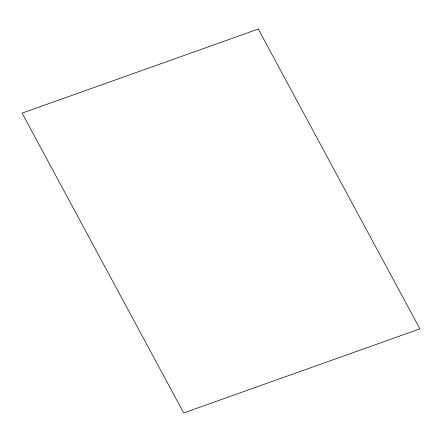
<?xml version="1.0" encoding="UTF-8"?>
<svg xmlns="http://www.w3.org/2000/svg" width="442" height="442" viewBox="0 0 442 442"><rect width="100%" height="100%" fill="white"/><g stroke="black" fill="none" stroke-linecap="round" stroke-linejoin="round"><path stroke-width="0.66" d="M258.305 29.056L22.1 113.135L183.695 412.944L419.9 328.865L258.305 29.056"/></g></svg>
